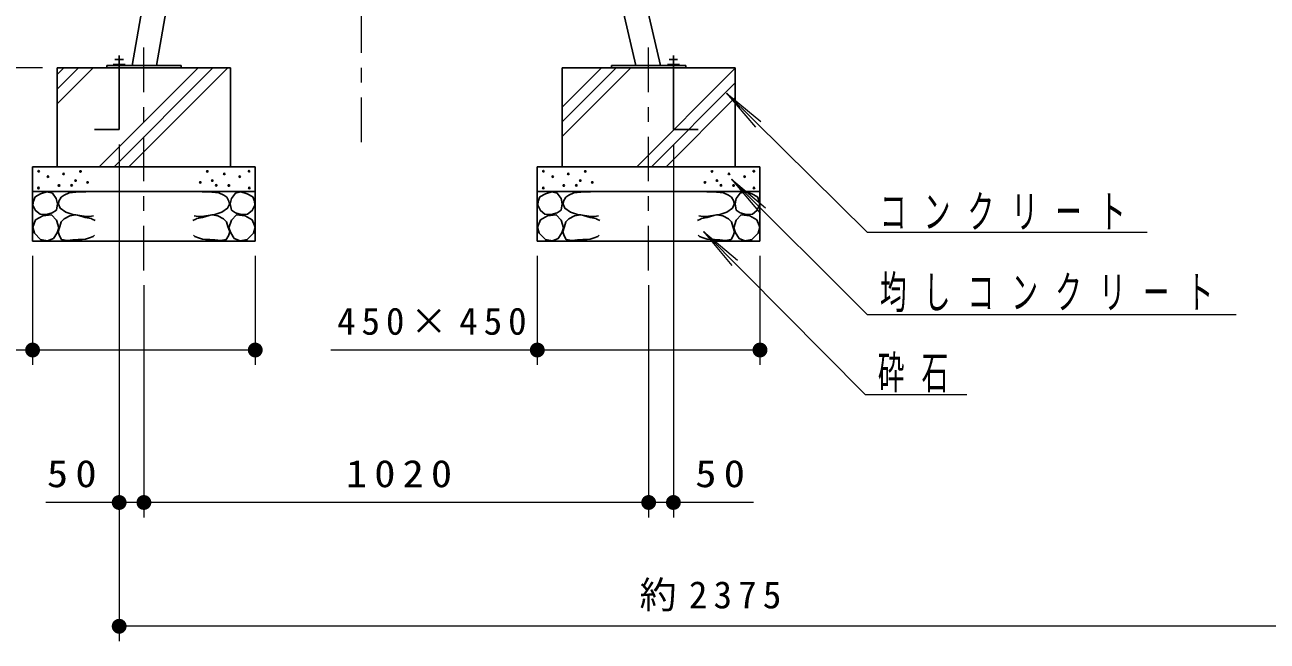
# Model space of a CAD drawing. Units: millimetres on the paper, scale 1:30. Extents: x -365 to 0, y -40 to 257.
# Drawn here: x -312.3 to -228.6, y 33.9 to 75.4 of the extents above; entities that cross this region are included whole.
import ezdxf

# ---------------------------------------------------------------- set-up
doc = ezdxf.new("R2010")
doc.units = ezdxf.units.MM
doc.linetypes.add('USER2', pattern=[6, 3, -1, 1, -1])
doc.layers.add('LY_1', color=7, linetype='Continuous', lineweight=13)
doc.styles.add('ＭＳ ゴシック', font='')
doc.styles.get('ＭＳ ゴシック').set_extended_font_data('MS Gothic')

# ---------------------------------------------------------------- blocks, each defined once
blk = doc.blocks.new('filled_dot')
at = {"color": 0, "linetype": 'Continuous', "lineweight": -2, "const_width": 1.25}
blk.add_lwpolyline([(-0.625, 0, 1), (0.625, 0, 1)], format="xyb", close=True, dxfattribs=at)

msp = doc.modelspace()

# ---------------------------------------------------------------- linework, layer by layer
at = {"layer": 'LY_1', "linetype": 'USER2'}
for p, q in [((-289.601, 67.465), (-289.601, 147.58)), ((-304.268, 58.823), (-304.268, 74.624)), ((-270.268, 58.823), (-270.268, 74.624))]:
    msp.add_line(p, q, dxfattribs=at)
at = {"layer": 'LY_1', "lineweight": 25}
for p, q in [((-271.133, 72.615), (-286.516, 139.244)), ((-269.471, 72.615), (-284.938, 139.609)), ((-293.479, 138.758), (-305.064, 72.615)), ((-298.29, 101.898), (-303.419, 72.615)), ((-305.651, 73.025), (-306.218, 73.025)), ((-305.934, 68.298), (-305.934, 73.298)), ((-268.884, 73.025), (-268.318, 73.025)), ((-268.601, 68.298), (-268.601, 73.298)), ((-310.101, 65.798), (-310.101, 72.465)), ((-298.434, 72.465), (-310.101, 72.465)), ((-306.768, 72.465), (-306.768, 72.615)), ((-301.768, 72.615), (-306.768, 72.615)), ((-305.534, 72.692), (-306.334, 72.692)), ((-301.768, 72.465), (-301.768, 72.615)), ((-298.434, 65.798), (-298.434, 72.465)), ((-276.101, 65.798), (-276.101, 72.465)), ((-276.101, 72.465), (-264.434, 72.465)), ((-272.768, 72.465), (-272.768, 72.615)), ((-272.768, 72.615), (-267.768, 72.615)), ((-269.001, 72.692), (-268.201, 72.692)), ((-267.768, 72.465), (-267.768, 72.615)), ((-264.434, 65.798), (-264.434, 72.465)), ((-305.934, 68.298), (-307.601, 68.298)), ((-268.601, 68.298), (-266.934, 68.298)), ((-311.768, 60.798), (-311.768, 65.798)), ((-296.768, 65.798), (-311.768, 65.798)), ((-296.768, 60.798), (-296.768, 65.798)), ((-277.768, 60.798), (-277.768, 65.798)), ((-262.768, 65.798), (-277.768, 65.798)), ((-262.768, 60.798), (-262.768, 65.798)), ((-296.768, 64.132), (-311.768, 64.132)), ((-262.768, 64.132), (-277.768, 64.132)), ((-296.768, 60.798), (-311.768, 60.798)), ((-262.768, 60.798), (-277.768, 60.798))]:
    msp.add_line(p, q, dxfattribs=at)
at = {"layer": 'LY_1'}
for p, q in [((-311.101, 72.465), (-338.483, 72.465)), ((-310.101, 70.04), (-307.676, 72.465)), ((-310.101, 71.03), (-308.666, 72.465)), ((-310.101, 72.02), (-309.656, 72.465)), ((-307.271, 65.798), (-300.605, 72.465)), ((-306.281, 65.798), (-299.615, 72.465)), ((-305.291, 65.798), (-298.625, 72.465)), ((-276.101, 67.836), (-271.472, 72.465)), ((-276.101, 68.826), (-272.462, 72.465)), ((-276.101, 69.816), (-273.452, 72.465)), ((-271.067, 65.798), (-264.434, 72.431)), ((-270.077, 65.798), (-264.434, 71.442)), ((-269.088, 65.798), (-264.434, 70.452)), ((-265.021, 70.763), (-263.078, 68.477)), ((-265.021, 70.763), (-262.711, 68.849)), ((-255.544, 61.405), (-265.021, 70.763)), ((-305.934, 67.298), (-305.934, 33.868)), ((-268.601, 67.298), (-268.601, 42.201)), ((-264.694, 64.965), (-262.76, 62.672)), ((-264.694, 64.965), (-262.391, 63.043)), ((-255.544, 55.865), (-264.694, 64.965)), ((-266.573, 61.453), (-264.655, 59.146)), ((-266.573, 61.453), (-264.283, 59.514)), ((-255.686, 50.468), (-266.573, 61.453)), ((-255.544, 61.405), (-236.692, 61.405)), ((-311.768, 59.798), (-311.768, 52.464)), ((-296.768, 59.798), (-296.768, 52.464)), ((-277.768, 59.798), (-277.768, 52.464)), ((-262.768, 59.798), (-262.768, 52.464)), ((-304.268, 57.823), (-304.268, 42.201)), ((-270.268, 57.823), (-270.268, 42.201)), ((-255.544, 55.865), (-230.692, 55.865)), ((-296.768, 53.464), (-327.527, 53.464)), ((-262.768, 53.464), (-291.673, 53.464)), ((-255.686, 50.468), (-248.834, 50.468)), ((-304.268, 43.201), (-310.885, 43.201)), ((-270.268, 43.201), (-304.268, 43.201)), ((-263.211, 43.201), (-270.268, 43.201)), ((-226.722, 34.868), (-305.934, 34.868))]:
    msp.add_line(p, q, dxfattribs=at)
at = {"layer": 'LY_1', "lineweight": 25}
for points in [[(-311.743, 63.205), (-311.713, 63.484), (-311.594, 63.773), (-311.225, 63.983), (-310.796, 64.122), (-310.427, 64.013), (-310.168, 63.654), (-310.088, 63.305), (-310.158, 62.886), (-310.437, 62.697), (-310.826, 62.597), (-311.255, 62.617), (-311.564, 62.856)], [(-296.792, 63.205), (-296.822, 63.484), (-296.941, 63.773), (-297.31, 63.983), (-297.739, 64.122), (-298.108, 64.013), (-298.367, 63.654), (-298.447, 63.305), (-298.377, 62.886), (-298.098, 62.697), (-297.709, 62.597), (-297.28, 62.617), (-296.971, 62.856)], [(-277.743, 63.205), (-277.713, 63.484), (-277.594, 63.773), (-277.225, 63.983), (-276.796, 64.122), (-276.427, 64.013), (-276.168, 63.654), (-276.088, 63.305), (-276.158, 62.886), (-276.437, 62.697), (-276.826, 62.597), (-277.255, 62.617), (-277.564, 62.856)], [(-262.792, 63.205), (-262.822, 63.484), (-262.941, 63.773), (-263.31, 63.983), (-263.739, 64.122), (-264.108, 64.013), (-264.367, 63.654), (-264.447, 63.305), (-264.377, 62.886), (-264.098, 62.697), (-263.709, 62.597), (-263.28, 62.617), (-262.971, 62.856)], [(-310.756, 60.822), (-311.225, 60.902), (-311.644, 61.331), (-311.753, 61.739), (-311.564, 62.228), (-311.085, 62.507), (-310.497, 62.567), (-310.158, 62.208), (-309.999, 61.68), (-310.118, 61.351), (-310.358, 60.972)], [(-297.779, 60.822), (-297.31, 60.902), (-296.891, 61.331), (-296.782, 61.739), (-296.971, 62.228), (-297.45, 62.507), (-298.038, 62.567), (-298.377, 62.208), (-298.536, 61.68), (-298.417, 61.351), (-298.177, 60.972)], [(-276.756, 60.822), (-277.225, 60.902), (-277.644, 61.331), (-277.753, 61.739), (-277.564, 62.228), (-277.085, 62.507), (-276.497, 62.567), (-276.158, 62.208), (-275.999, 61.68), (-276.118, 61.351), (-276.358, 60.972)], [(-263.779, 60.822), (-263.31, 60.902), (-262.891, 61.331), (-262.782, 61.739), (-262.971, 62.228), (-263.45, 62.507), (-264.038, 62.567), (-264.377, 62.208), (-264.536, 61.68), (-264.417, 61.351), (-264.177, 60.972)]]:
    msp.add_lwpolyline(points, close=True, dxfattribs=at)
for points in [[(-307.758, 64.13), (-308.183, 64.119), (-308.843, 64.096), (-309.313, 64.04), (-309.649, 63.895), (-309.85, 63.749), (-309.996, 63.481), (-310.029, 63.291), (-309.906, 63.011), (-309.526, 62.753), (-309.056, 62.586), (-308.843, 62.563), (-308.586, 62.53), (-308.149, 62.463), (-307.925, 62.463), (-307.657, 62.507)], [(-300.778, 64.13), (-300.352, 64.119), (-299.692, 64.096), (-299.222, 64.04), (-298.886, 63.895), (-298.685, 63.749), (-298.539, 63.481), (-298.506, 63.291), (-298.629, 63.011), (-299.009, 62.753), (-299.479, 62.586), (-299.692, 62.563), (-299.949, 62.53), (-300.386, 62.463), (-300.61, 62.463), (-300.878, 62.507)], [(-273.758, 64.13), (-274.183, 64.119), (-274.843, 64.096), (-275.313, 64.04), (-275.649, 63.895), (-275.85, 63.749), (-275.996, 63.481), (-276.029, 63.291), (-275.906, 63.011), (-275.526, 62.753), (-275.056, 62.586), (-274.843, 62.563), (-274.586, 62.53), (-274.149, 62.463), (-273.925, 62.463), (-273.657, 62.507)], [(-266.778, 64.13), (-266.352, 64.119), (-265.692, 64.096), (-265.222, 64.04), (-264.886, 63.895), (-264.685, 63.749), (-264.539, 63.481), (-264.506, 63.291), (-264.629, 63.011), (-265.009, 62.753), (-265.479, 62.586), (-265.692, 62.563), (-265.949, 62.53), (-266.386, 62.463), (-266.61, 62.463), (-266.878, 62.507)], [(-307.601, 61.187), (-307.69, 61.108), (-307.937, 61.008), (-308.205, 60.918), (-308.418, 60.896), (-308.698, 60.896), (-309.056, 60.873), (-309.447, 60.829), (-309.817, 60.896), (-309.962, 61.142), (-310.052, 61.411), (-309.928, 61.78), (-309.839, 62.104), (-309.638, 62.295), (-309.257, 62.496), (-308.865, 62.563), (-308.653, 62.518), (-308.216, 62.395), (-307.959, 62.351), (-307.825, 62.328), (-307.758, 62.283), (-307.556, 62.172)], [(-300.934, 61.187), (-300.845, 61.108), (-300.598, 61.008), (-300.33, 60.918), (-300.117, 60.896), (-299.837, 60.896), (-299.479, 60.873), (-299.088, 60.829), (-298.718, 60.896), (-298.573, 61.142), (-298.483, 61.411), (-298.607, 61.78), (-298.696, 62.104), (-298.897, 62.295), (-299.278, 62.496), (-299.67, 62.563), (-299.882, 62.518), (-300.319, 62.395), (-300.576, 62.351), (-300.71, 62.328), (-300.778, 62.283), (-300.979, 62.172)], [(-273.601, 61.187), (-273.69, 61.108), (-273.937, 61.008), (-274.205, 60.918), (-274.418, 60.896), (-274.698, 60.896), (-275.056, 60.873), (-275.447, 60.829), (-275.817, 60.896), (-275.962, 61.142), (-276.052, 61.411), (-275.928, 61.78), (-275.839, 62.104), (-275.638, 62.295), (-275.257, 62.496), (-274.865, 62.563), (-274.653, 62.518), (-274.216, 62.395), (-273.959, 62.351), (-273.825, 62.328), (-273.758, 62.283), (-273.556, 62.172)], [(-266.934, 61.187), (-266.845, 61.108), (-266.598, 61.008), (-266.33, 60.918), (-266.117, 60.896), (-265.837, 60.896), (-265.479, 60.873), (-265.088, 60.829), (-264.718, 60.896), (-264.573, 61.142), (-264.483, 61.411), (-264.607, 61.78), (-264.696, 62.104), (-264.897, 62.295), (-265.278, 62.496), (-265.67, 62.563), (-265.882, 62.518), (-266.319, 62.395), (-266.576, 62.351), (-266.71, 62.328), (-266.778, 62.283), (-266.979, 62.172)]]:
    msp.add_lwpolyline(points, dxfattribs=at)
for centre in [(-311.353, 65.5), (-309.681, 65.319), (-308.538, 65.486), (-299.997, 65.486), (-298.854, 65.319), (-297.182, 65.5), (-277.353, 65.5), (-275.681, 65.319), (-274.538, 65.486), (-265.997, 65.486), (-264.854, 65.319), (-263.182, 65.5), (-310.726, 65.138), (-309.987, 64.538), (-309.137, 64.552), (-308.872, 64.873), (-308.064, 64.747), (-300.471, 64.747), (-299.663, 64.873), (-299.398, 64.552), (-298.548, 64.538), (-297.809, 65.138), (-276.726, 65.138), (-275.987, 64.538), (-275.137, 64.552), (-274.872, 64.873), (-274.064, 64.747), (-266.471, 64.747), (-265.663, 64.873), (-265.398, 64.552), (-264.548, 64.538), (-263.809, 65.138), (-311.367, 64.371), (-297.168, 64.371), (-277.367, 64.371), (-263.168, 64.371)]:
    msp.add_circle(centre, 0.05, dxfattribs=at)

# ---------------------------------------------------------------- block references
at = {"layer": 'LY_1', "xscale": 0.4, "yscale": 0.4}
for p in [(-311.768, 53.464), (-277.768, 53.464), (-305.934, 43.201), (-304.268, 43.201), (-270.268, 43.201), (-305.934, 34.868)]:
    msp.add_blockref('filled_dot', p, dxfattribs=at)
at = {"layer": 'LY_1', "xscale": 0.4, "yscale": 0.4, "rotation": 180}
for p in [(-296.768, 53.464), (-262.768, 53.464), (-304.268, 43.201), (-270.268, 43.201), (-268.601, 43.201)]:
    msp.add_blockref('filled_dot', p, dxfattribs=at)

# ---------------------------------------------------------------- texts
at = {"layer": 'LY_1', "style": 'ＭＳ ゴシック'}
for s, insert, char_height, attachment_point in [('\\T1.64;\\W0.6;コンクリート', (-254.692, 61.555), 2.199, 7), ('\\T1.64;\\W0.6;均しコンクリート', (-254.692, 56.015), 2.199, 7), ('\\T1.32;450×450', (-284.673, 54.464), 1.833, 8), ('\\T1.64;\\W0.6;砕石', (-254.834, 50.618), 2.199, 7), ('\\T1.34;\\W1.15;50', (-308.885, 44.201), 1.833, 8), ('\\T1.33;\\W1.15;1020', (-286.846, 44.201), 1.833, 8), ('\\T1.34;\\W1.15;50', (-265.211, 44.201), 1.833, 8), ('\\T1.33;約2375', (-265.901, 35.868), 1.833, 8)]:
    msp.add_mtext(s, dxfattribs=dict(at, insert=insert, char_height=char_height, attachment_point=attachment_point))

doc.saveas('drawing.dxf')
